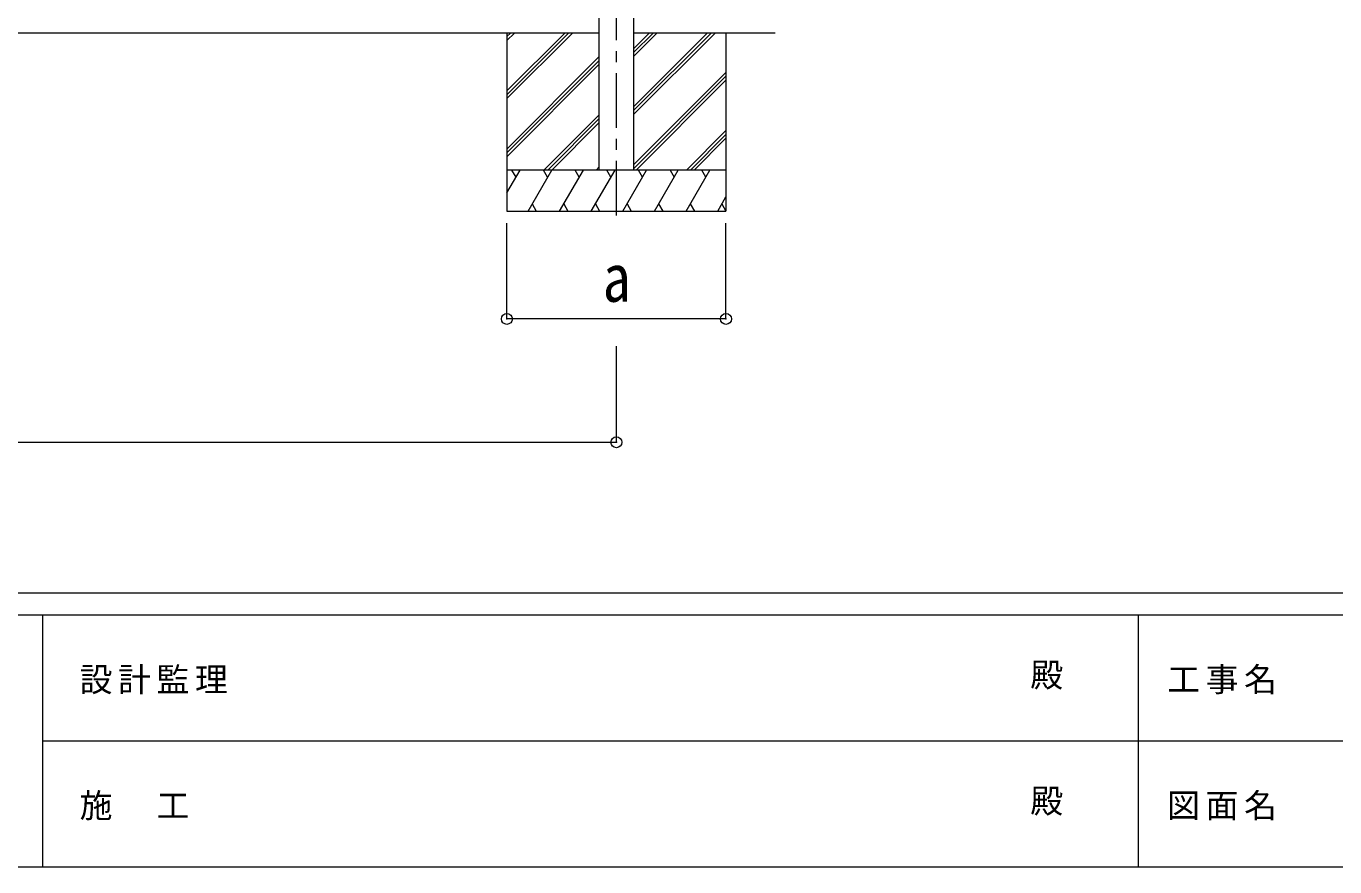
# Model space of a CAD drawing. Units: millimetres at full size, sheet at 1:40; details may follow other scales. Extents: x -11243 to 11243, y -7760 to 7760.
# Drawn here: x -4658 to 119, y -7760 to -4692 of the extents above; entities that cross this region are included whole.
import ezdxf
from ezdxf.enums import TextEntityAlignment as Align

# ---------------------------------------------------------------- set-up
doc = ezdxf.new("R2010")
doc.units = ezdxf.units.MM
doc.header["$LTSCALE"] = 40
doc.header["$PDMODE"] = 32
doc.header["$PDSIZE"] = 40
doc.linetypes.add('CHAIN1', pattern=[8, 5, -1, 1, -1])
for name, color, linetype, lineweight in [('0-3_ELV2', 7, 'Continuous', 9), ('0-6_OTH_LINE', 6, 'Continuous', 9), ('F-0_240', 7, 'Continuous', 9)]:
    doc.layers.add(name, color=color, linetype=linetype, lineweight=lineweight)
doc.styles.add('ＭＳ ゴシック', font='')
doc.styles.get('ＭＳ ゴシック').set_extended_font_data('MS Gothic')

msp = doc.modelspace()

# ---------------------------------------------------------------- linework, layer by layer
at = {"layer": '0-3_ELV2', "color": 4}
for p, q in [((-2566, -5216.65), (-2566, -1916.65)), ((-2441, -1916.65), (-2441, -5216.65))]:
    msp.add_line(p, q, dxfattribs=at)
at = {"layer": '0-3_ELV2', "color": 5, "linetype": 'CHAIN1'}
msp.add_line((-2503.5, -5383.17), (-2503.5, -1947.61), dxfattribs=at)
at = {"layer": '0-3_ELV2'}
for p, q in [((-2566, -4716.65), (-7714, -4716.65)), ((-2903.5, -4716.65), (-2903.5, -5366.65)), ((-2903.5, -4927.88), (-2692.27, -4716.65)), ((-2903.5, -4942.02), (-2678.13, -4716.65)), ((-2903.5, -4956.16), (-2663.99, -4716.65)), ((-2903.5, -4744.03), (-2876.12, -4716.65)), ((-2903.5, -4729.89), (-2890.26, -4716.65)), ((-1923.57, -4716.65), (-2441, -4716.65)), ((-2441, -5014.16), (-2143.49, -4716.65)), ((-2441, -4985.88), (-2171.77, -4716.65)), ((-2441, -5000.02), (-2157.63, -4716.65)), ((-2441, -4802.03), (-2355.62, -4716.65)), ((-2441, -4787.89), (-2369.76, -4716.65)), ((-2441, -4773.74), (-2383.91, -4716.65)), ((-2103.5, -4716.65), (-2103.5, -5366.65)), ((-2903.5, -5140.01), (-2566, -4802.51)), ((-2903.5, -5154.15), (-2566, -4816.65)), ((-2903.5, -5168.29), (-2566, -4830.79)), ((-2441, -5198.01), (-2103.5, -4860.51)), ((-2441, -5212.15), (-2103.5, -4874.65)), ((-2431.36, -5216.65), (-2103.5, -4888.79)), ((-2768.01, -5216.65), (-2566, -5014.64)), ((-2753.87, -5216.65), (-2566, -5028.78)), ((-2739.73, -5216.65), (-2566, -5042.92)), ((-2247.51, -5216.65), (-2103.5, -5072.64)), ((-2233.37, -5216.65), (-2103.5, -5086.78)), ((-2219.23, -5216.65), (-2103.5, -5100.92)), ((-2577.6, -5216.65), (-2566, -5205.06)), ((-2103.5, -5216.65), (-2903.5, -5216.65)), ((-2903.5, -5300.48), (-2855.1, -5216.65)), ((-2870.11, -5242.63), (-2885.11, -5216.65)), ((-2826.24, -5366.65), (-2739.63, -5216.65)), ((-2754.64, -5242.63), (-2769.64, -5216.65)), ((-2710.77, -5366.65), (-2624.16, -5216.65)), ((-2639.17, -5242.63), (-2654.17, -5216.65)), ((-2595.3, -5366.65), (-2508.69, -5216.65)), ((-2523.69, -5242.63), (-2538.7, -5216.65)), ((-2479.83, -5366.65), (-2393.22, -5216.65)), ((-2408.22, -5242.63), (-2423.23, -5216.65)), ((-2364.36, -5366.65), (-2277.75, -5216.65)), ((-2307.75, -5216.65), (-2292.75, -5242.63)), ((-2248.89, -5366.65), (-2162.28, -5216.65)), ((-2177.28, -5242.63), (-2192.28, -5216.65)), ((-2811.24, -5340.67), (-2796.24, -5366.65)), ((-2695.77, -5340.67), (-2680.77, -5366.65)), ((-2580.3, -5340.67), (-2565.3, -5366.65)), ((-2464.83, -5340.67), (-2449.83, -5366.65)), ((-2349.36, -5340.67), (-2334.36, -5366.65)), ((-2233.89, -5340.67), (-2218.89, -5366.65)), ((-2133.42, -5366.65), (-2103.5, -5314.84)), ((-2118.42, -5340.67), (-2103.5, -5366.5)), ((-2903.5, -5366.65), (-2103.5, -5366.65))]:
    msp.add_line(p, q, dxfattribs=at)
at = {"layer": '0-3_ELV2', "color": 6}
for p, q in [((-2903.5, -5760.19), (-2903.5, -5411.19)), ((-2103.5, -5760.19), (-2103.5, -5411.19)), ((-2103.5, -5760.19), (-2903.5, -5760.19)), ((-2503.5, -6210.19), (-2503.5, -5860.19))]:
    msp.add_line(p, q, dxfattribs=at)
for p in [(-2903.5, -5760.19), (-2103.5, -5760.19), (-2503.5, -6210.19)]:
    msp.add_point(p, dxfattribs=at)
at = {"layer": '0-6_OTH_LINE'}
msp.add_line((-7776.5, -6210.19), (-2503.5, -6210.19), dxfattribs=at)
at = {"layer": 'F-0_240', "color": 5}
for p, q in [((-11242.74, -6760), (10677.26, -6760)), ((-11242.74, -6840), (7121.58, -6840)), ((-4598.42, -6840), (-4598.42, -7760)), ((-598.42, -6840), (-598.42, -7760)), ((-4598.42, -7300), (3601.58, -7300)), ((-11242.74, -7760), (10677.26, -7760))]:
    msp.add_line(p, q, dxfattribs=at)

# ---------------------------------------------------------------- texts
at = {"layer": '0-3_ELV2', "style": 'ＭＳ ゴシック', "width": 0.85}
msp.add_text('a', height=176, dxfattribs=at).set_placement((-2553.5, -5750.19), align=Align.BOTTOM_LEFT)
at = {"layer": 'F-0_240', "style": 'ＭＳ ゴシック'}
for p in [(-992.7, -7130), (-992.7, -7590)]:
    msp.add_text('殿', height=87.98, dxfattribs=at).set_placement(p, align=Align.BOTTOM_LEFT)
at = {"layer": 'F-0_240', "char_height": 87.98, "attachment_point": 7, "style": 'ＭＳ ゴシック'}
for s, insert in [('\\T1.17;設計監理', (-4463.32, -7130)), ('\\T1.17;工事名', (-492.95, -7130)), ('\\T1.17;施\u3000工', (-4463.32, -7590)), ('\\T1.17;図面名', (-492.95, -7590))]:
    msp.add_mtext(s, dxfattribs=dict(at, insert=insert))

doc.saveas('drawing.dxf')
